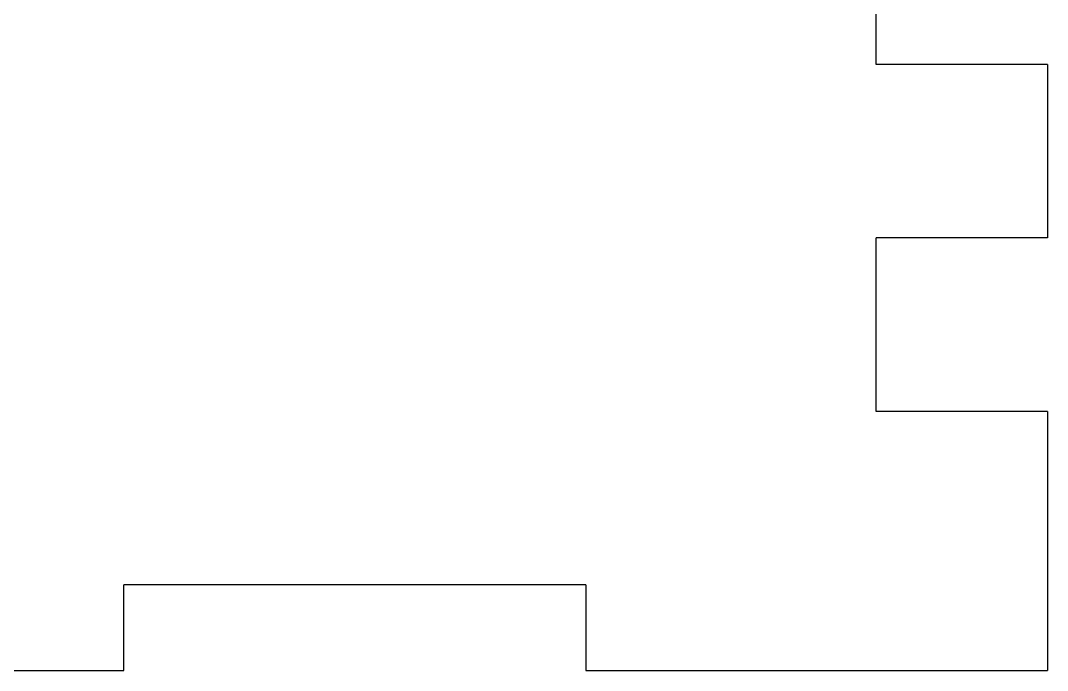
# Model space of a CAD drawing. Header units: inches. Extents: x -8.75 to 0, y -0.78 to 2.88.
# Drawn here: x -2.432 to 0, y -0.203 to 1.336 of the extents above; entities that cross this region are included whole.
import ezdxf

# ---------------------------------------------------------------- set-up
doc = ezdxf.new("R2010")
doc.units = ezdxf.units.IN
doc.header["$MEASUREMENT"] = 0

msp = doc.modelspace()

# ---------------------------------------------------------------- linework, layer by layer
at = {"color": 7, "linetype": 'Continuous', "lineweight": 25}
for p, q in [((-0.4055, 1.2321), (-0.4055, 1.6429)), ((0, 1.2321), (-0.4055, 1.2321)), ((0, 1.2321), (0, 0.8214)), ((0, 0.8214), (-0.4055, 0.8214)), ((-0.4055, 0.4107), (-0.4055, 0.8214)), ((0, 0.4107), (-0.4055, 0.4107)), ((0, 0.4107), (0, -0.2028)), ((-1.0938, 0), (-2.1875, 0)), ((-2.1875, -0.2028), (-2.1875, 0)), ((-1.0938, 0), (-1.0938, -0.2028)), ((-3.2812, -0.2028), (-2.1875, -0.2028)), ((-1.0938, -0.2028), (0, -0.2028))]:
    msp.add_line(p, q, dxfattribs=at)

doc.saveas('drawing.dxf')
